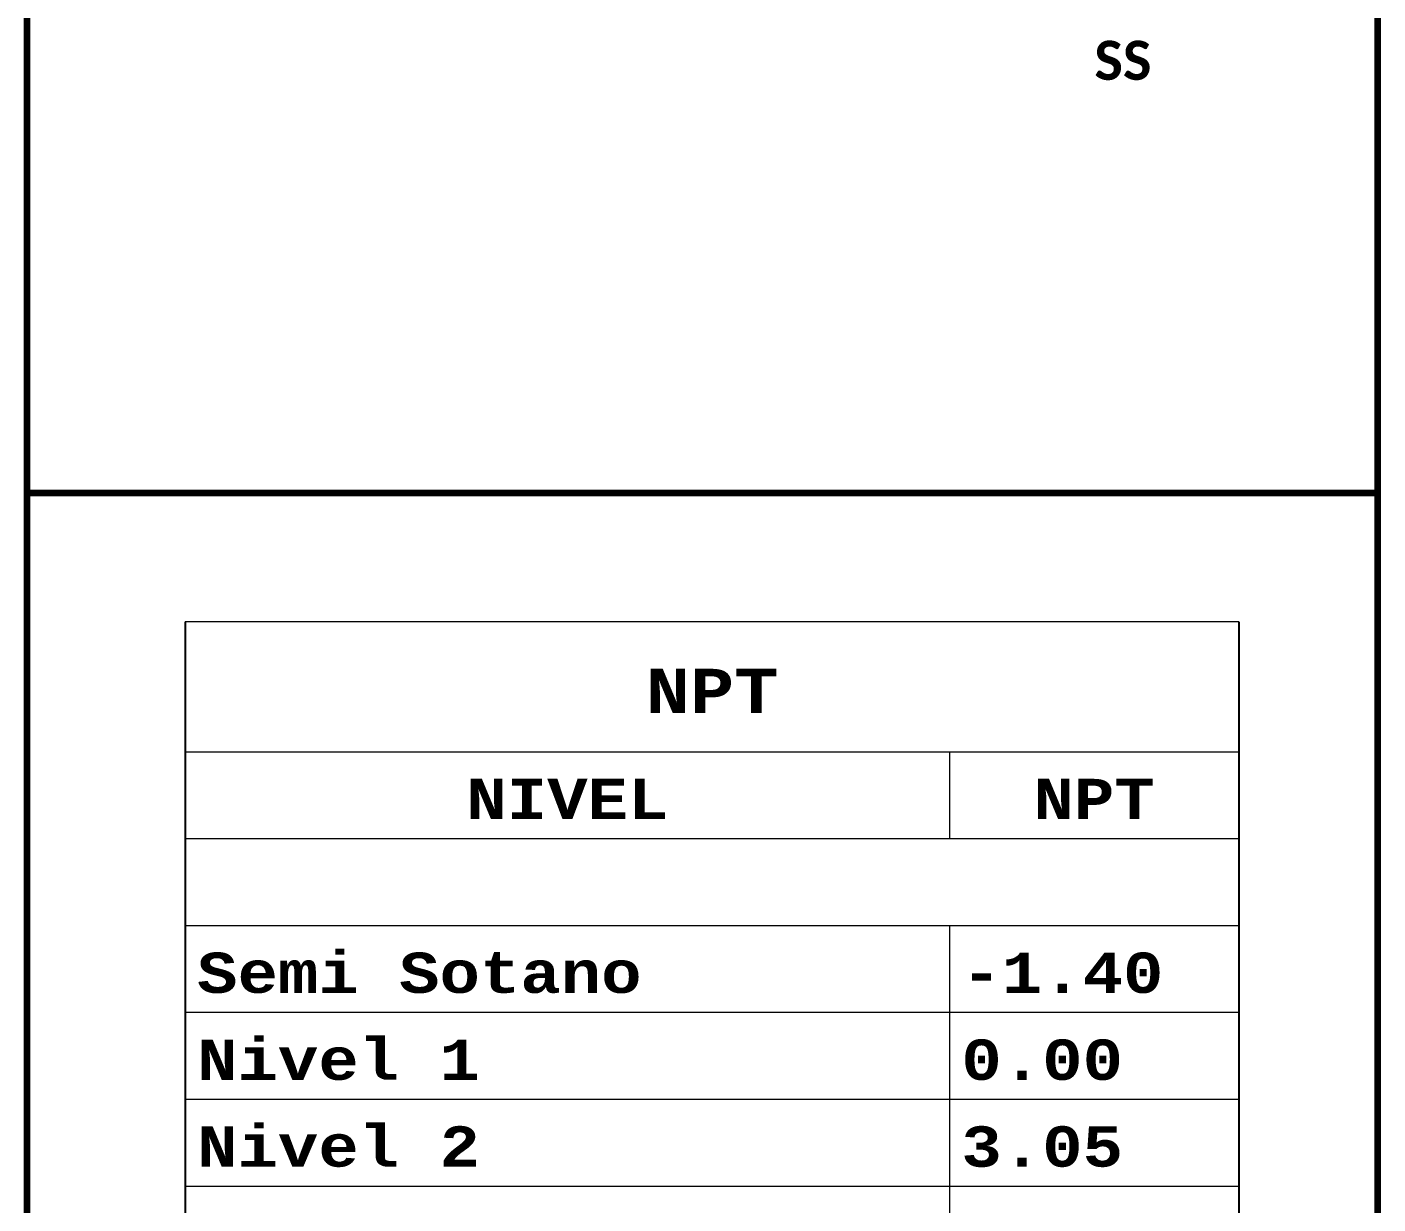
# Model space of a CAD drawing. Header units: metres. Extents: x -144 to 1000, y -717 to 29.
# Drawn here: x 574.77 to 585.7, y -569.41 to -559.88 of the extents above; entities that cross this region are included whole.
import ezdxf

# ---------------------------------------------------------------- set-up
doc = ezdxf.new("R2010")
doc.units = ezdxf.units.M
doc.layers.get('0').update_dxf_attribs({"color": 1})
for name, color, linetype, lineweight in [('A-DETL-THIN', 1, 'Continuous', 9), ('A-DETL-WIDE', 1, 'Continuous', 100), ('G-ANNO-SCHD', 1, 'Continuous', 9), ('G-ANNO-TEXT', 2, 'Continuous', 9)]:
    doc.layers.add(name, color=color, linetype=linetype, lineweight=lineweight)
doc.styles.add('Calibri_B_7', font='calibrib.ttf', dxfattribs={"width": 0.8, "height": 0.18})
doc.styles.add('Courier New_B_8', font='courbd.ttf', dxfattribs={"height": 0.0035})
doc.styles.add('Courier New_B_9', font='courbd.ttf', dxfattribs={"height": 0.003591})

# ---------------------------------------------------------------- blocks, each defined once
blk = doc.blocks.new('A$C4d52d4f2')
for p, q in [((-0.50224, -0.34445), (-0.50224, -0.48242)), ((-0.41646, -0.34445), (-0.41646, -0.48242))]:
    blk.add_line(p, q)
at = {"layer": 'A-DETL-THIN'}
for p, q in [((-0.41646, -0.34445), (-0.50224, -0.34445)), ((-0.50224, -0.35503), (-0.41646, -0.35503)), ((-0.44001, -0.35503), (-0.44001, -0.36211)), ((-0.44001, -0.36211), (-0.50224, -0.36211)), ((-0.41646, -0.36211), (-0.44001, -0.36211)), ((-0.44001, -0.36919), (-0.50224, -0.36919)), ((-0.41646, -0.36919), (-0.44001, -0.36919)), ((-0.44001, -0.36919), (-0.44001, -0.37627)), ((-0.44001, -0.37627), (-0.50224, -0.37627)), ((-0.41646, -0.37627), (-0.44001, -0.37627)), ((-0.44001, -0.37627), (-0.44001, -0.38334)), ((-0.44001, -0.38334), (-0.50224, -0.38334)), ((-0.41646, -0.38334), (-0.44001, -0.38334)), ((-0.44001, -0.38334), (-0.44001, -0.39042)), ((-0.44001, -0.39042), (-0.50224, -0.39042)), ((-0.41646, -0.39042), (-0.44001, -0.39042)), ((-0.44001, -0.39042), (-0.44001, -0.3975))]:
    blk.add_line(p, q, dxfattribs=at)
at = {"layer": 'A-DETL-WIDE'}
for p, q in [((-0.51513, -0.58802), (-0.51513, -0.00202)), ((-0.40513, -0.58802), (-0.40513, -0.00202)), ((-0.40513, -0.33396), (-0.51513, -0.33396))]:
    blk.add_line(p, q, dxfattribs=at)
at = {"layer": 'G-ANNO-SCHD', "line_spacing_factor": 1.118013}
for s, insert, char_height, width, attachment_point, style in [('NPT', (-0.45935, -0.34827), 0.003591, 0.0127056, 2, 'Courier New_B_8'), ('NIVEL', (-0.47113, -0.35723), 0.003283, 0.0154477, 2, 'Courier New_B_9'), ('NPT', (-0.42824, -0.35723), 0.003283, 0.0092686, 2, 'Courier New_B_9'), ('Semi Sotano', (-0.50128, -0.37138), 0.0032829, 0.0413032, 1, 'Courier New_B_9'), ('-1.40', (-0.43905, -0.37138), 0.003283, 0.0154477, 1, 'Courier New_B_9'), ('Nivel 1', (-0.50128, -0.37846), 0.003283, 0.0315918, 1, 'Courier New_B_9'), ('0.00', (-0.43905, -0.37846), 0.003283, 0.0123581, 1, 'Courier New_B_9'), ('Nivel 2', (-0.50128, -0.38553), 0.003283, 0.0306371, 1, 'Courier New_B_9'), ('3.05', (-0.43905, -0.38553), 0.003283, 0.0123581, 1, 'Courier New_B_9')]:
    blk.add_mtext(s, dxfattribs=dict(at, insert=insert, char_height=char_height, width=width, attachment_point=attachment_point, style=style))
at = {"layer": 'G-ANNO-TEXT', "style": 'Calibri_B_7'}
blk.add_text('SS', height=0.003187, dxfattribs=at).set_placement((-0.42822, -0.30031))

msp = doc.modelspace()

# ---------------------------------------------------------------- block references
at = {"xscale": 99.43160273753426, "yscale": 99.43160273753426, "zscale": 99.43160273753426}
msp.add_blockref('A$C4d52d4f2', (625.986, -530.45), dxfattribs=at)

doc.saveas('drawing.dxf')
